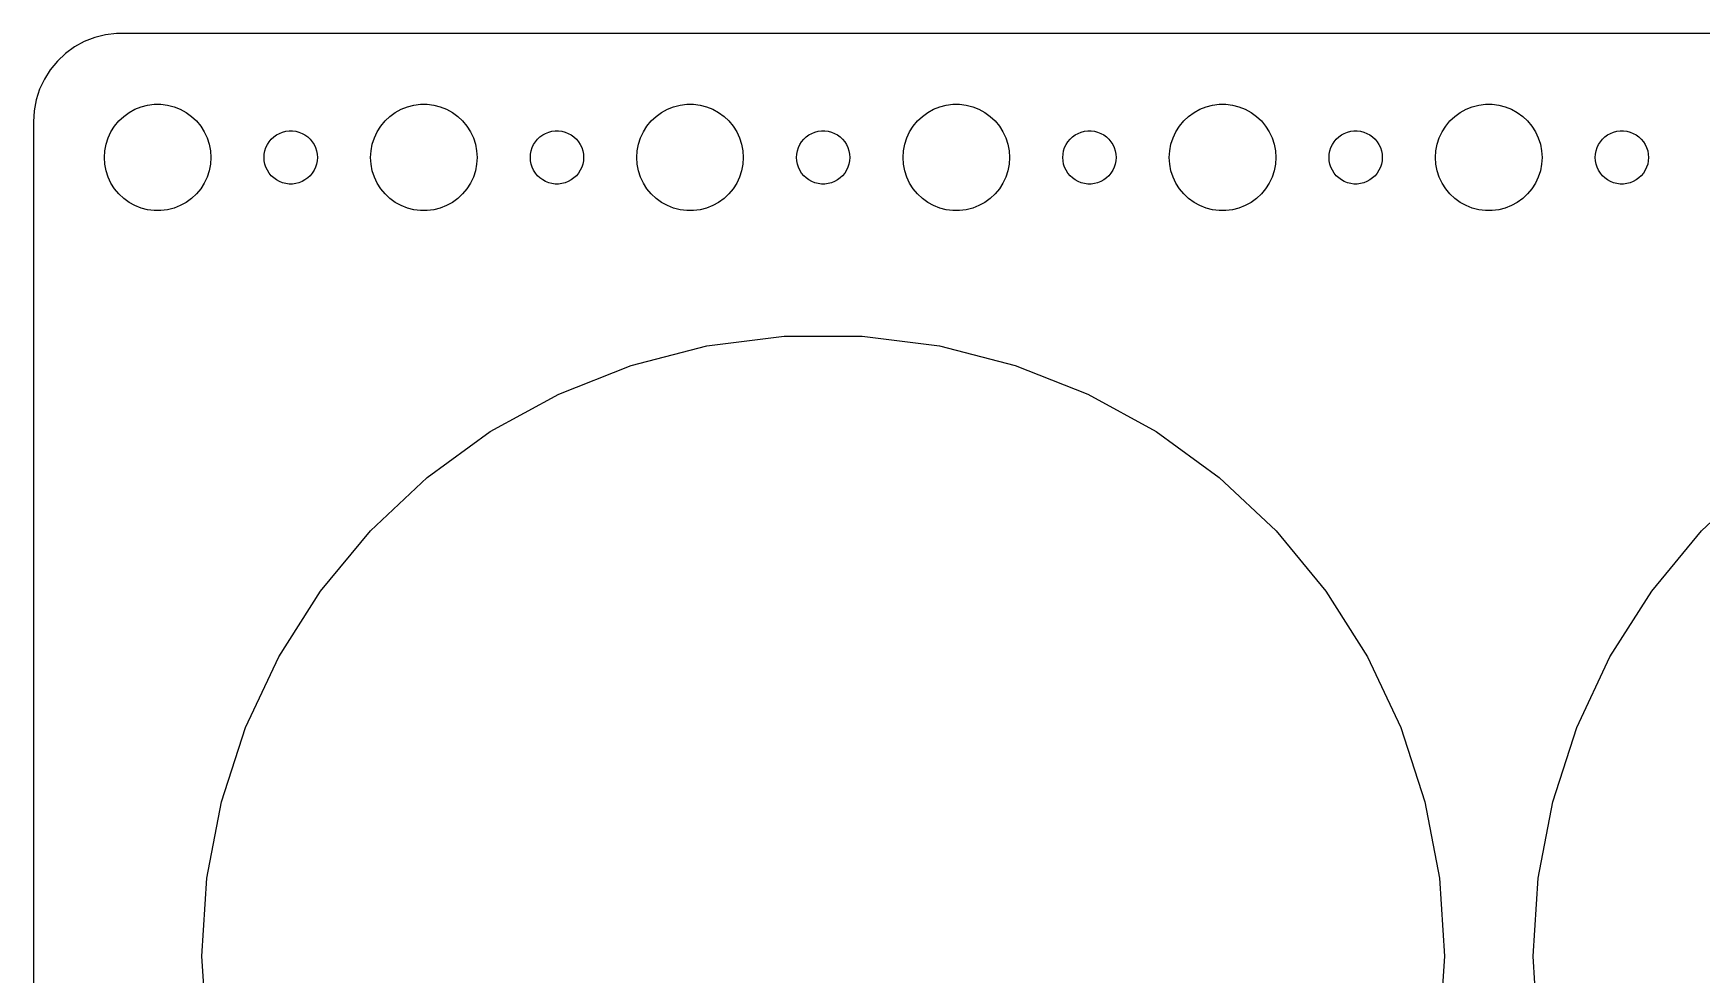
# Model space of a CAD drawing. Header units: metres. Extents: x -194 to 194, y 62 to 280.
# Drawn here: x -194.5 to -100.5, y 113 to 166 of the extents above; entities that cross this region are included whole.
import ezdxf

# ---------------------------------------------------------------- set-up
doc = ezdxf.new("R2010")
doc.units = ezdxf.units.M

msp = doc.modelspace()

# ---------------------------------------------------------------- linework, layer by layer
for p, q in [((-191.629, 165.524), (-192.179, 165.222)), ((-191.045, 165.755), (-191.629, 165.524)), ((-190.437, 165.911), (-191.045, 165.755)), ((-189.814, 165.99), (-190.437, 165.911)), ((189.814, 165.99), (-189.814, 165.99)), ((-192.687, 164.853), (-193.145, 164.423)), ((-192.179, 165.222), (-192.687, 164.853)), ((-193.545, 163.939), (-193.882, 163.409)), ((-193.145, 164.423), (-193.545, 163.939)), ((-194.149, 162.841), (-194.343, 162.243)), ((-193.882, 163.409), (-194.149, 162.841)), ((-194.343, 162.243), (-194.461, 161.627)), ((-189.107, 161.533), (-188.777, 161.714)), ((-188.777, 161.714), (-188.427, 161.853)), ((-188.427, 161.853), (-188.062, 161.947)), ((-188.062, 161.947), (-187.688, 161.994)), ((-187.688, 161.994), (-187.312, 161.994)), ((-187.312, 161.994), (-186.938, 161.947)), ((-186.938, 161.947), (-186.573, 161.853)), ((-186.573, 161.853), (-186.223, 161.714)), ((-186.223, 161.714), (-185.893, 161.533)), ((-174.107, 161.533), (-173.777, 161.714)), ((-173.777, 161.714), (-173.427, 161.853)), ((-173.427, 161.853), (-173.062, 161.947)), ((-173.062, 161.947), (-172.688, 161.994)), ((-172.688, 161.994), (-172.312, 161.994)), ((-172.312, 161.994), (-171.938, 161.947)), ((-171.938, 161.947), (-171.573, 161.853)), ((-171.573, 161.853), (-171.223, 161.714)), ((-171.223, 161.714), (-170.893, 161.533)), ((-159.107, 161.533), (-158.777, 161.714)), ((-158.777, 161.714), (-158.427, 161.853)), ((-158.427, 161.853), (-158.062, 161.947)), ((-158.062, 161.947), (-157.688, 161.994)), ((-157.688, 161.994), (-157.312, 161.994)), ((-157.312, 161.994), (-156.938, 161.947)), ((-156.938, 161.947), (-156.573, 161.853)), ((-156.573, 161.853), (-156.223, 161.714)), ((-156.223, 161.714), (-155.893, 161.533)), ((-144.107, 161.533), (-143.777, 161.714)), ((-143.777, 161.714), (-143.427, 161.853)), ((-143.427, 161.853), (-143.062, 161.947)), ((-143.062, 161.947), (-142.688, 161.994)), ((-142.688, 161.994), (-142.312, 161.994)), ((-142.312, 161.994), (-141.938, 161.947)), ((-141.938, 161.947), (-141.573, 161.853)), ((-141.573, 161.853), (-141.223, 161.714)), ((-141.223, 161.714), (-140.893, 161.533)), ((-129.107, 161.533), (-128.777, 161.714)), ((-128.777, 161.714), (-128.427, 161.853)), ((-128.427, 161.853), (-128.062, 161.947)), ((-128.062, 161.947), (-127.688, 161.994)), ((-127.688, 161.994), (-127.312, 161.994)), ((-127.312, 161.994), (-126.938, 161.947)), ((-126.938, 161.947), (-126.573, 161.853)), ((-126.573, 161.853), (-126.223, 161.714)), ((-126.223, 161.714), (-125.893, 161.533)), ((-114.107, 161.533), (-113.777, 161.714)), ((-113.777, 161.714), (-113.427, 161.853)), ((-113.427, 161.853), (-113.062, 161.947)), ((-113.062, 161.947), (-112.688, 161.994)), ((-112.688, 161.994), (-112.312, 161.994)), ((-112.312, 161.994), (-111.938, 161.947)), ((-111.938, 161.947), (-111.573, 161.853)), ((-111.573, 161.853), (-111.223, 161.714)), ((-111.223, 161.714), (-110.893, 161.533)), ((-194.461, 161.627), (-194.5, 161)), ((-194.5, 161), (-194.5, 67)), ((-190.129, 160.445), (-189.927, 160.763)), ((-189.927, 160.763), (-189.687, 161.054)), ((-189.687, 161.054), (-189.412, 161.312)), ((-189.412, 161.312), (-189.107, 161.533)), ((-185.893, 161.533), (-185.588, 161.312)), ((-185.588, 161.312), (-185.313, 161.054)), ((-185.313, 161.054), (-185.073, 160.763)), ((-185.073, 160.763), (-184.871, 160.445)), ((-175.129, 160.445), (-174.927, 160.763)), ((-174.927, 160.763), (-174.687, 161.054)), ((-174.687, 161.054), (-174.412, 161.312)), ((-174.412, 161.312), (-174.107, 161.533)), ((-170.893, 161.533), (-170.588, 161.312)), ((-170.588, 161.312), (-170.313, 161.054)), ((-170.313, 161.054), (-170.073, 160.763)), ((-170.073, 160.763), (-169.871, 160.445)), ((-160.129, 160.445), (-159.927, 160.763)), ((-159.927, 160.763), (-159.687, 161.054)), ((-159.687, 161.054), (-159.412, 161.312)), ((-159.412, 161.312), (-159.107, 161.533)), ((-155.893, 161.533), (-155.588, 161.312)), ((-155.588, 161.312), (-155.313, 161.054)), ((-155.313, 161.054), (-155.073, 160.763)), ((-155.073, 160.763), (-154.871, 160.445)), ((-145.129, 160.445), (-144.927, 160.763)), ((-144.927, 160.763), (-144.687, 161.054)), ((-144.687, 161.054), (-144.412, 161.312)), ((-144.412, 161.312), (-144.107, 161.533)), ((-140.893, 161.533), (-140.588, 161.312)), ((-140.588, 161.312), (-140.313, 161.054)), ((-140.313, 161.054), (-140.073, 160.763)), ((-140.073, 160.763), (-139.871, 160.445)), ((-130.129, 160.445), (-129.927, 160.763)), ((-129.927, 160.763), (-129.687, 161.054)), ((-129.687, 161.054), (-129.412, 161.312)), ((-129.412, 161.312), (-129.107, 161.533)), ((-125.893, 161.533), (-125.588, 161.312)), ((-125.588, 161.312), (-125.313, 161.054)), ((-125.313, 161.054), (-125.073, 160.763)), ((-125.073, 160.763), (-124.871, 160.445)), ((-115.129, 160.445), (-114.927, 160.763)), ((-114.927, 160.763), (-114.687, 161.054)), ((-114.687, 161.054), (-114.412, 161.312)), ((-114.412, 161.312), (-114.107, 161.533)), ((-110.893, 161.533), (-110.588, 161.312)), ((-110.588, 161.312), (-110.313, 161.054)), ((-110.313, 161.054), (-110.073, 160.763)), ((-110.073, 160.763), (-109.871, 160.445)), ((-190.406, 159.746), (-190.289, 160.104)), ((-190.289, 160.104), (-190.129, 160.445)), ((-184.871, 160.445), (-184.711, 160.104)), ((-184.711, 160.104), (-184.594, 159.746)), ((-181.314, 159.723), (-181.214, 159.882)), ((-181.214, 159.882), (-181.093, 160.027)), ((-181.093, 160.027), (-180.956, 160.156)), ((-180.956, 160.156), (-180.804, 160.266)), ((-180.804, 160.266), (-180.639, 160.357)), ((-180.639, 160.357), (-180.464, 160.427)), ((-180.464, 160.427), (-180.281, 160.473)), ((-180.281, 160.473), (-180.094, 160.497)), ((-180.094, 160.497), (-179.906, 160.497)), ((-179.906, 160.497), (-179.719, 160.473)), ((-179.719, 160.473), (-179.536, 160.427)), ((-179.536, 160.427), (-179.361, 160.357)), ((-179.361, 160.357), (-179.196, 160.266)), ((-179.196, 160.266), (-179.044, 160.156)), ((-179.044, 160.156), (-178.907, 160.027)), ((-178.907, 160.027), (-178.786, 159.882)), ((-178.786, 159.882), (-178.686, 159.723)), ((-175.406, 159.746), (-175.289, 160.104)), ((-175.289, 160.104), (-175.129, 160.445)), ((-169.871, 160.445), (-169.711, 160.104)), ((-169.711, 160.104), (-169.594, 159.746)), ((-166.314, 159.723), (-166.214, 159.882)), ((-166.214, 159.882), (-166.093, 160.027)), ((-166.093, 160.027), (-165.956, 160.156)), ((-165.956, 160.156), (-165.804, 160.266)), ((-165.804, 160.266), (-165.639, 160.357)), ((-165.639, 160.357), (-165.464, 160.427)), ((-165.464, 160.427), (-165.281, 160.473)), ((-165.281, 160.473), (-165.094, 160.497)), ((-165.094, 160.497), (-164.906, 160.497)), ((-164.906, 160.497), (-164.719, 160.473)), ((-164.719, 160.473), (-164.536, 160.427)), ((-164.536, 160.427), (-164.361, 160.357)), ((-164.361, 160.357), (-164.196, 160.266)), ((-164.196, 160.266), (-164.044, 160.156)), ((-164.044, 160.156), (-163.907, 160.027)), ((-163.907, 160.027), (-163.786, 159.882)), ((-163.786, 159.882), (-163.686, 159.723)), ((-160.406, 159.746), (-160.289, 160.104)), ((-160.289, 160.104), (-160.129, 160.445)), ((-154.871, 160.445), (-154.711, 160.104)), ((-154.711, 160.104), (-154.594, 159.746)), ((-151.314, 159.723), (-151.214, 159.882)), ((-151.214, 159.882), (-151.093, 160.027)), ((-151.093, 160.027), (-150.956, 160.156)), ((-150.956, 160.156), (-150.804, 160.266)), ((-150.804, 160.266), (-150.639, 160.357)), ((-150.639, 160.357), (-150.464, 160.427)), ((-150.464, 160.427), (-150.281, 160.473)), ((-150.281, 160.473), (-150.094, 160.497)), ((-150.094, 160.497), (-149.906, 160.497)), ((-149.906, 160.497), (-149.719, 160.473)), ((-149.719, 160.473), (-149.536, 160.427)), ((-149.536, 160.427), (-149.361, 160.357)), ((-149.361, 160.357), (-149.196, 160.266)), ((-149.196, 160.266), (-149.044, 160.156)), ((-149.044, 160.156), (-148.907, 160.027)), ((-148.907, 160.027), (-148.786, 159.882)), ((-148.786, 159.882), (-148.686, 159.723)), ((-145.406, 159.746), (-145.289, 160.104)), ((-145.289, 160.104), (-145.129, 160.445)), ((-139.871, 160.445), (-139.711, 160.104)), ((-139.711, 160.104), (-139.594, 159.746)), ((-136.314, 159.723), (-136.214, 159.882)), ((-136.214, 159.882), (-136.093, 160.027)), ((-136.093, 160.027), (-135.956, 160.156)), ((-135.956, 160.156), (-135.804, 160.266)), ((-135.804, 160.266), (-135.639, 160.357)), ((-135.639, 160.357), (-135.464, 160.427)), ((-135.464, 160.427), (-135.281, 160.473)), ((-135.281, 160.473), (-135.094, 160.497)), ((-135.094, 160.497), (-134.906, 160.497)), ((-134.906, 160.497), (-134.719, 160.473)), ((-134.719, 160.473), (-134.536, 160.427)), ((-134.536, 160.427), (-134.361, 160.357)), ((-134.361, 160.357), (-134.196, 160.266)), ((-134.196, 160.266), (-134.044, 160.156)), ((-134.044, 160.156), (-133.907, 160.027)), ((-133.907, 160.027), (-133.786, 159.882)), ((-133.786, 159.882), (-133.686, 159.723)), ((-130.406, 159.746), (-130.289, 160.104)), ((-130.289, 160.104), (-130.129, 160.445)), ((-124.871, 160.445), (-124.711, 160.104)), ((-124.711, 160.104), (-124.594, 159.746)), ((-121.314, 159.723), (-121.214, 159.882)), ((-121.214, 159.882), (-121.093, 160.027)), ((-121.093, 160.027), (-120.956, 160.156)), ((-120.956, 160.156), (-120.804, 160.266)), ((-120.804, 160.266), (-120.639, 160.357)), ((-120.639, 160.357), (-120.464, 160.427)), ((-120.464, 160.427), (-120.281, 160.473)), ((-120.281, 160.473), (-120.094, 160.497)), ((-120.094, 160.497), (-119.906, 160.497)), ((-119.906, 160.497), (-119.719, 160.473)), ((-119.719, 160.473), (-119.536, 160.427)), ((-119.536, 160.427), (-119.361, 160.357)), ((-119.361, 160.357), (-119.196, 160.266)), ((-119.196, 160.266), (-119.044, 160.156)), ((-119.044, 160.156), (-118.907, 160.027)), ((-118.907, 160.027), (-118.786, 159.882)), ((-118.786, 159.882), (-118.686, 159.723)), ((-115.406, 159.746), (-115.289, 160.104)), ((-115.289, 160.104), (-115.129, 160.445)), ((-109.871, 160.445), (-109.711, 160.104)), ((-109.711, 160.104), (-109.594, 159.746)), ((-106.314, 159.723), (-106.214, 159.882)), ((-106.214, 159.882), (-106.093, 160.027)), ((-106.093, 160.027), (-105.956, 160.156)), ((-105.956, 160.156), (-105.804, 160.266)), ((-105.804, 160.266), (-105.639, 160.357)), ((-105.639, 160.357), (-105.464, 160.427)), ((-105.464, 160.427), (-105.281, 160.473)), ((-105.281, 160.473), (-105.094, 160.497)), ((-105.094, 160.497), (-104.906, 160.497)), ((-104.906, 160.497), (-104.719, 160.473)), ((-104.719, 160.473), (-104.536, 160.427)), ((-104.536, 160.427), (-104.361, 160.357)), ((-104.361, 160.357), (-104.196, 160.266)), ((-104.196, 160.266), (-104.044, 160.156)), ((-104.044, 160.156), (-103.907, 160.027)), ((-103.907, 160.027), (-103.786, 159.882)), ((-103.786, 159.882), (-103.686, 159.723)), ((-190.5, 159), (-190.476, 159.376)), ((-190.476, 158.624), (-190.5, 159)), ((-190.476, 159.376), (-190.406, 159.746)), ((-184.594, 159.746), (-184.524, 159.376)), ((-184.524, 159.376), (-184.5, 159)), ((-184.5, 159), (-184.524, 158.624)), ((-181.5, 159), (-181.488, 159.188)), ((-181.488, 158.812), (-181.5, 159)), ((-181.488, 159.188), (-181.453, 159.373)), ((-181.453, 159.373), (-181.395, 159.552)), ((-181.395, 159.552), (-181.314, 159.723)), ((-178.686, 159.723), (-178.605, 159.552)), ((-178.605, 159.552), (-178.547, 159.373)), ((-178.547, 159.373), (-178.512, 159.188)), ((-178.512, 159.188), (-178.5, 159)), ((-178.5, 159), (-178.512, 158.812)), ((-175.5, 159), (-175.476, 159.376)), ((-175.476, 158.624), (-175.5, 159)), ((-175.476, 159.376), (-175.406, 159.746)), ((-169.594, 159.746), (-169.524, 159.376)), ((-169.524, 159.376), (-169.5, 159)), ((-169.5, 159), (-169.524, 158.624)), ((-166.5, 159), (-166.488, 159.188)), ((-166.488, 158.812), (-166.5, 159)), ((-166.488, 159.188), (-166.453, 159.373)), ((-166.453, 159.373), (-166.395, 159.552)), ((-166.395, 159.552), (-166.314, 159.723)), ((-163.686, 159.723), (-163.605, 159.552)), ((-163.605, 159.552), (-163.547, 159.373)), ((-163.547, 159.373), (-163.512, 159.188)), ((-163.512, 159.188), (-163.5, 159)), ((-163.5, 159), (-163.512, 158.812)), ((-160.5, 159), (-160.476, 159.376)), ((-160.476, 158.624), (-160.5, 159)), ((-160.476, 159.376), (-160.406, 159.746)), ((-154.594, 159.746), (-154.524, 159.376)), ((-154.524, 159.376), (-154.5, 159)), ((-154.5, 159), (-154.524, 158.624)), ((-151.5, 159), (-151.488, 159.188)), ((-151.488, 158.812), (-151.5, 159)), ((-151.488, 159.188), (-151.453, 159.373)), ((-151.453, 159.373), (-151.395, 159.552)), ((-151.395, 159.552), (-151.314, 159.723)), ((-148.686, 159.723), (-148.605, 159.552)), ((-148.605, 159.552), (-148.547, 159.373)), ((-148.547, 159.373), (-148.512, 159.188)), ((-148.512, 159.188), (-148.5, 159)), ((-148.5, 159), (-148.512, 158.812)), ((-145.5, 159), (-145.476, 159.376)), ((-145.476, 158.624), (-145.5, 159)), ((-145.476, 159.376), (-145.406, 159.746)), ((-139.594, 159.746), (-139.524, 159.376)), ((-139.524, 159.376), (-139.5, 159)), ((-139.5, 159), (-139.524, 158.624)), ((-136.5, 159), (-136.488, 159.188)), ((-136.488, 158.812), (-136.5, 159)), ((-136.488, 159.188), (-136.453, 159.373)), ((-136.453, 159.373), (-136.395, 159.552)), ((-136.395, 159.552), (-136.314, 159.723)), ((-133.686, 159.723), (-133.605, 159.552)), ((-133.605, 159.552), (-133.547, 159.373)), ((-133.547, 159.373), (-133.512, 159.188)), ((-133.512, 159.188), (-133.5, 159)), ((-133.5, 159), (-133.512, 158.812)), ((-130.5, 159), (-130.476, 159.376)), ((-130.476, 158.624), (-130.5, 159)), ((-130.476, 159.376), (-130.406, 159.746)), ((-124.594, 159.746), (-124.524, 159.376)), ((-124.524, 159.376), (-124.5, 159)), ((-124.5, 159), (-124.524, 158.624)), ((-121.5, 159), (-121.488, 159.188)), ((-121.488, 158.812), (-121.5, 159)), ((-121.488, 159.188), (-121.453, 159.373)), ((-121.453, 159.373), (-121.395, 159.552)), ((-121.395, 159.552), (-121.314, 159.723)), ((-118.686, 159.723), (-118.605, 159.552)), ((-118.605, 159.552), (-118.547, 159.373)), ((-118.547, 159.373), (-118.512, 159.188)), ((-118.512, 159.188), (-118.5, 159)), ((-118.5, 159), (-118.512, 158.812)), ((-115.5, 159), (-115.476, 159.376)), ((-115.476, 158.624), (-115.5, 159)), ((-115.476, 159.376), (-115.406, 159.746)), ((-109.594, 159.746), (-109.524, 159.376)), ((-109.524, 159.376), (-109.5, 159)), ((-109.5, 159), (-109.524, 158.624)), ((-106.5, 159), (-106.488, 159.188)), ((-106.488, 158.812), (-106.5, 159)), ((-106.488, 159.188), (-106.453, 159.373)), ((-106.453, 159.373), (-106.395, 159.552)), ((-106.395, 159.552), (-106.314, 159.723)), ((-103.686, 159.723), (-103.605, 159.552)), ((-103.605, 159.552), (-103.547, 159.373)), ((-103.547, 159.373), (-103.512, 159.188)), ((-103.512, 159.188), (-103.5, 159)), ((-103.5, 159), (-103.512, 158.812)), ((-190.406, 158.254), (-190.476, 158.624)), ((-190.289, 157.896), (-190.406, 158.254)), ((-184.594, 158.254), (-184.711, 157.896)), ((-184.524, 158.624), (-184.594, 158.254)), ((-181.453, 158.627), (-181.488, 158.812)), ((-181.395, 158.448), (-181.453, 158.627)), ((-181.314, 158.277), (-181.395, 158.448)), ((-181.214, 158.118), (-181.314, 158.277)), ((-181.093, 157.973), (-181.214, 158.118)), ((-180.956, 157.844), (-181.093, 157.973)), ((-178.907, 157.973), (-179.044, 157.844)), ((-178.786, 158.118), (-178.907, 157.973)), ((-178.686, 158.277), (-178.786, 158.118)), ((-178.605, 158.448), (-178.686, 158.277)), ((-178.547, 158.627), (-178.605, 158.448)), ((-178.512, 158.812), (-178.547, 158.627)), ((-175.406, 158.254), (-175.476, 158.624)), ((-175.289, 157.896), (-175.406, 158.254)), ((-169.594, 158.254), (-169.711, 157.896)), ((-169.524, 158.624), (-169.594, 158.254)), ((-166.453, 158.627), (-166.488, 158.812)), ((-166.395, 158.448), (-166.453, 158.627)), ((-166.314, 158.277), (-166.395, 158.448)), ((-166.214, 158.118), (-166.314, 158.277)), ((-166.093, 157.973), (-166.214, 158.118)), ((-165.956, 157.844), (-166.093, 157.973)), ((-163.907, 157.973), (-164.044, 157.844)), ((-163.786, 158.118), (-163.907, 157.973)), ((-163.686, 158.277), (-163.786, 158.118)), ((-163.605, 158.448), (-163.686, 158.277)), ((-163.547, 158.627), (-163.605, 158.448)), ((-163.512, 158.812), (-163.547, 158.627)), ((-160.406, 158.254), (-160.476, 158.624)), ((-160.289, 157.896), (-160.406, 158.254)), ((-154.594, 158.254), (-154.711, 157.896)), ((-154.524, 158.624), (-154.594, 158.254)), ((-151.453, 158.627), (-151.488, 158.812)), ((-151.395, 158.448), (-151.453, 158.627)), ((-151.314, 158.277), (-151.395, 158.448)), ((-151.214, 158.118), (-151.314, 158.277)), ((-151.093, 157.973), (-151.214, 158.118)), ((-150.956, 157.844), (-151.093, 157.973)), ((-148.907, 157.973), (-149.044, 157.844)), ((-148.786, 158.118), (-148.907, 157.973)), ((-148.686, 158.277), (-148.786, 158.118)), ((-148.605, 158.448), (-148.686, 158.277)), ((-148.547, 158.627), (-148.605, 158.448)), ((-148.512, 158.812), (-148.547, 158.627)), ((-145.406, 158.254), (-145.476, 158.624)), ((-145.289, 157.896), (-145.406, 158.254)), ((-139.594, 158.254), (-139.711, 157.896)), ((-139.524, 158.624), (-139.594, 158.254)), ((-136.453, 158.627), (-136.488, 158.812)), ((-136.395, 158.448), (-136.453, 158.627)), ((-136.314, 158.277), (-136.395, 158.448)), ((-136.214, 158.118), (-136.314, 158.277)), ((-136.093, 157.973), (-136.214, 158.118)), ((-135.956, 157.844), (-136.093, 157.973)), ((-133.907, 157.973), (-134.044, 157.844)), ((-133.786, 158.118), (-133.907, 157.973)), ((-133.686, 158.277), (-133.786, 158.118)), ((-133.605, 158.448), (-133.686, 158.277)), ((-133.547, 158.627), (-133.605, 158.448)), ((-133.512, 158.812), (-133.547, 158.627)), ((-130.406, 158.254), (-130.476, 158.624)), ((-130.289, 157.896), (-130.406, 158.254)), ((-124.594, 158.254), (-124.711, 157.896)), ((-124.524, 158.624), (-124.594, 158.254)), ((-121.453, 158.627), (-121.488, 158.812)), ((-121.395, 158.448), (-121.453, 158.627)), ((-121.314, 158.277), (-121.395, 158.448)), ((-121.214, 158.118), (-121.314, 158.277)), ((-121.093, 157.973), (-121.214, 158.118)), ((-120.956, 157.844), (-121.093, 157.973)), ((-118.907, 157.973), (-119.044, 157.844)), ((-118.786, 158.118), (-118.907, 157.973)), ((-118.686, 158.277), (-118.786, 158.118)), ((-118.605, 158.448), (-118.686, 158.277)), ((-118.547, 158.627), (-118.605, 158.448)), ((-118.512, 158.812), (-118.547, 158.627)), ((-115.406, 158.254), (-115.476, 158.624)), ((-115.289, 157.896), (-115.406, 158.254)), ((-109.594, 158.254), (-109.711, 157.896)), ((-109.524, 158.624), (-109.594, 158.254)), ((-106.453, 158.627), (-106.488, 158.812)), ((-106.395, 158.448), (-106.453, 158.627)), ((-106.314, 158.277), (-106.395, 158.448)), ((-106.214, 158.118), (-106.314, 158.277)), ((-106.093, 157.973), (-106.214, 158.118)), ((-105.956, 157.844), (-106.093, 157.973)), ((-103.907, 157.973), (-104.044, 157.844)), ((-103.786, 158.118), (-103.907, 157.973)), ((-103.686, 158.277), (-103.786, 158.118)), ((-103.605, 158.448), (-103.686, 158.277)), ((-103.547, 158.627), (-103.605, 158.448)), ((-103.512, 158.812), (-103.547, 158.627)), ((-190.129, 157.555), (-190.289, 157.896)), ((-189.927, 157.237), (-190.129, 157.555)), ((-189.687, 156.946), (-189.927, 157.237)), ((-185.073, 157.237), (-185.313, 156.946)), ((-184.871, 157.555), (-185.073, 157.237)), ((-184.711, 157.896), (-184.871, 157.555)), ((-180.804, 157.734), (-180.956, 157.844)), ((-180.639, 157.643), (-180.804, 157.734)), ((-180.464, 157.573), (-180.639, 157.643)), ((-180.281, 157.527), (-180.464, 157.573)), ((-180.094, 157.503), (-180.281, 157.527)), ((-179.906, 157.503), (-180.094, 157.503)), ((-179.719, 157.527), (-179.906, 157.503)), ((-179.536, 157.573), (-179.719, 157.527)), ((-179.361, 157.643), (-179.536, 157.573)), ((-179.196, 157.734), (-179.361, 157.643)), ((-179.044, 157.844), (-179.196, 157.734)), ((-175.129, 157.555), (-175.289, 157.896)), ((-174.927, 157.237), (-175.129, 157.555)), ((-174.687, 156.946), (-174.927, 157.237)), ((-170.073, 157.237), (-170.313, 156.946)), ((-169.871, 157.555), (-170.073, 157.237)), ((-169.711, 157.896), (-169.871, 157.555)), ((-165.804, 157.734), (-165.956, 157.844)), ((-165.639, 157.643), (-165.804, 157.734)), ((-165.464, 157.573), (-165.639, 157.643)), ((-165.281, 157.527), (-165.464, 157.573)), ((-165.094, 157.503), (-165.281, 157.527)), ((-164.906, 157.503), (-165.094, 157.503)), ((-164.719, 157.527), (-164.906, 157.503)), ((-164.536, 157.573), (-164.719, 157.527)), ((-164.361, 157.643), (-164.536, 157.573)), ((-164.196, 157.734), (-164.361, 157.643)), ((-164.044, 157.844), (-164.196, 157.734)), ((-160.129, 157.555), (-160.289, 157.896)), ((-159.927, 157.237), (-160.129, 157.555)), ((-159.687, 156.946), (-159.927, 157.237)), ((-155.073, 157.237), (-155.313, 156.946)), ((-154.871, 157.555), (-155.073, 157.237)), ((-154.711, 157.896), (-154.871, 157.555)), ((-150.804, 157.734), (-150.956, 157.844)), ((-150.639, 157.643), (-150.804, 157.734)), ((-150.464, 157.573), (-150.639, 157.643)), ((-150.281, 157.527), (-150.464, 157.573)), ((-150.094, 157.503), (-150.281, 157.527)), ((-149.906, 157.503), (-150.094, 157.503)), ((-149.719, 157.527), (-149.906, 157.503)), ((-149.536, 157.573), (-149.719, 157.527)), ((-149.361, 157.643), (-149.536, 157.573)), ((-149.196, 157.734), (-149.361, 157.643)), ((-149.044, 157.844), (-149.196, 157.734)), ((-145.129, 157.555), (-145.289, 157.896)), ((-144.927, 157.237), (-145.129, 157.555)), ((-144.687, 156.946), (-144.927, 157.237)), ((-140.073, 157.237), (-140.313, 156.946)), ((-139.871, 157.555), (-140.073, 157.237)), ((-139.711, 157.896), (-139.871, 157.555)), ((-135.804, 157.734), (-135.956, 157.844)), ((-135.639, 157.643), (-135.804, 157.734)), ((-135.464, 157.573), (-135.639, 157.643)), ((-135.281, 157.527), (-135.464, 157.573)), ((-135.094, 157.503), (-135.281, 157.527)), ((-134.906, 157.503), (-135.094, 157.503)), ((-134.719, 157.527), (-134.906, 157.503)), ((-134.536, 157.573), (-134.719, 157.527)), ((-134.361, 157.643), (-134.536, 157.573)), ((-134.196, 157.734), (-134.361, 157.643)), ((-134.044, 157.844), (-134.196, 157.734)), ((-130.129, 157.555), (-130.289, 157.896)), ((-129.927, 157.237), (-130.129, 157.555)), ((-129.687, 156.946), (-129.927, 157.237)), ((-125.073, 157.237), (-125.313, 156.946)), ((-124.871, 157.555), (-125.073, 157.237)), ((-124.711, 157.896), (-124.871, 157.555)), ((-120.804, 157.734), (-120.956, 157.844)), ((-120.639, 157.643), (-120.804, 157.734)), ((-120.464, 157.573), (-120.639, 157.643)), ((-120.281, 157.527), (-120.464, 157.573)), ((-120.094, 157.503), (-120.281, 157.527)), ((-119.906, 157.503), (-120.094, 157.503)), ((-119.719, 157.527), (-119.906, 157.503)), ((-119.536, 157.573), (-119.719, 157.527)), ((-119.361, 157.643), (-119.536, 157.573)), ((-119.196, 157.734), (-119.361, 157.643)), ((-119.044, 157.844), (-119.196, 157.734)), ((-115.129, 157.555), (-115.289, 157.896)), ((-114.927, 157.237), (-115.129, 157.555)), ((-114.687, 156.946), (-114.927, 157.237)), ((-110.073, 157.237), (-110.313, 156.946)), ((-109.871, 157.555), (-110.073, 157.237)), ((-109.711, 157.896), (-109.871, 157.555)), ((-105.804, 157.734), (-105.956, 157.844)), ((-105.639, 157.643), (-105.804, 157.734)), ((-105.464, 157.573), (-105.639, 157.643)), ((-105.281, 157.527), (-105.464, 157.573)), ((-105.094, 157.503), (-105.281, 157.527)), ((-104.906, 157.503), (-105.094, 157.503)), ((-104.719, 157.527), (-104.906, 157.503)), ((-104.536, 157.573), (-104.719, 157.527)), ((-104.361, 157.643), (-104.536, 157.573)), ((-104.196, 157.734), (-104.361, 157.643)), ((-104.044, 157.844), (-104.196, 157.734)), ((-189.412, 156.688), (-189.687, 156.946)), ((-189.107, 156.467), (-189.412, 156.688)), ((-188.777, 156.286), (-189.107, 156.467)), ((-188.427, 156.147), (-188.777, 156.286)), ((-188.062, 156.053), (-188.427, 156.147)), ((-187.688, 156.006), (-188.062, 156.053)), ((-186.938, 156.053), (-187.312, 156.006)), ((-186.573, 156.147), (-186.938, 156.053)), ((-186.223, 156.286), (-186.573, 156.147)), ((-185.893, 156.467), (-186.223, 156.286)), ((-185.588, 156.688), (-185.893, 156.467)), ((-185.313, 156.946), (-185.588, 156.688)), ((-174.412, 156.688), (-174.687, 156.946)), ((-174.107, 156.467), (-174.412, 156.688)), ((-173.777, 156.286), (-174.107, 156.467)), ((-173.427, 156.147), (-173.777, 156.286)), ((-173.062, 156.053), (-173.427, 156.147)), ((-172.688, 156.006), (-173.062, 156.053)), ((-171.938, 156.053), (-172.312, 156.006)), ((-171.573, 156.147), (-171.938, 156.053)), ((-171.223, 156.286), (-171.573, 156.147)), ((-170.893, 156.467), (-171.223, 156.286)), ((-170.588, 156.688), (-170.893, 156.467)), ((-170.313, 156.946), (-170.588, 156.688)), ((-159.412, 156.688), (-159.687, 156.946)), ((-159.107, 156.467), (-159.412, 156.688)), ((-158.777, 156.286), (-159.107, 156.467)), ((-158.427, 156.147), (-158.777, 156.286)), ((-158.062, 156.053), (-158.427, 156.147)), ((-157.688, 156.006), (-158.062, 156.053)), ((-156.938, 156.053), (-157.312, 156.006)), ((-156.573, 156.147), (-156.938, 156.053)), ((-156.223, 156.286), (-156.573, 156.147)), ((-155.893, 156.467), (-156.223, 156.286)), ((-155.588, 156.688), (-155.893, 156.467)), ((-155.313, 156.946), (-155.588, 156.688)), ((-144.412, 156.688), (-144.687, 156.946)), ((-144.107, 156.467), (-144.412, 156.688)), ((-143.777, 156.286), (-144.107, 156.467)), ((-143.427, 156.147), (-143.777, 156.286)), ((-143.062, 156.053), (-143.427, 156.147)), ((-142.688, 156.006), (-143.062, 156.053)), ((-141.938, 156.053), (-142.312, 156.006)), ((-141.573, 156.147), (-141.938, 156.053)), ((-141.223, 156.286), (-141.573, 156.147)), ((-140.893, 156.467), (-141.223, 156.286)), ((-140.588, 156.688), (-140.893, 156.467)), ((-140.313, 156.946), (-140.588, 156.688)), ((-129.412, 156.688), (-129.687, 156.946)), ((-129.107, 156.467), (-129.412, 156.688)), ((-128.777, 156.286), (-129.107, 156.467)), ((-128.427, 156.147), (-128.777, 156.286)), ((-128.062, 156.053), (-128.427, 156.147)), ((-127.688, 156.006), (-128.062, 156.053)), ((-126.938, 156.053), (-127.312, 156.006)), ((-126.573, 156.147), (-126.938, 156.053)), ((-126.223, 156.286), (-126.573, 156.147)), ((-125.893, 156.467), (-126.223, 156.286)), ((-125.588, 156.688), (-125.893, 156.467)), ((-125.313, 156.946), (-125.588, 156.688)), ((-114.412, 156.688), (-114.687, 156.946)), ((-114.107, 156.467), (-114.412, 156.688)), ((-113.777, 156.286), (-114.107, 156.467)), ((-113.427, 156.147), (-113.777, 156.286)), ((-113.062, 156.053), (-113.427, 156.147)), ((-112.688, 156.006), (-113.062, 156.053)), ((-111.938, 156.053), (-112.312, 156.006)), ((-111.573, 156.147), (-111.938, 156.053)), ((-111.223, 156.286), (-111.573, 156.147)), ((-110.893, 156.467), (-111.223, 156.286)), ((-110.588, 156.688), (-110.893, 156.467)), ((-110.313, 156.946), (-110.588, 156.688)), ((-187.312, 156.006), (-187.688, 156.006)), ((-172.312, 156.006), (-172.688, 156.006)), ((-157.312, 156.006), (-157.688, 156.006)), ((-142.312, 156.006), (-142.688, 156.006)), ((-127.312, 156.006), (-127.688, 156.006)), ((-112.312, 156.006), (-112.688, 156.006)), ((-156.558, 148.38), (-152.198, 148.931)), ((-152.198, 148.931), (-147.802, 148.931)), ((-147.802, 148.931), (-143.442, 148.38)), ((-160.816, 147.287), (-156.558, 148.38)), ((-143.442, 148.38), (-139.184, 147.287)), ((-164.902, 145.669), (-160.816, 147.287)), ((-139.184, 147.287), (-135.098, 145.669)), ((-168.754, 143.551), (-164.902, 145.669)), ((-135.098, 145.669), (-131.246, 143.551)), ((-172.31, 140.968), (-168.754, 143.551)), ((-131.246, 143.551), (-127.69, 140.968)), ((-175.514, 137.959), (-172.31, 140.968)), ((-127.69, 140.968), (-124.486, 137.959)), ((-100.514, 137.959), (-97.3098, 140.968)), ((-178.316, 134.572), (-175.514, 137.959)), ((-124.486, 137.959), (-121.684, 134.572)), ((-103.316, 134.572), (-100.514, 137.959)), ((-180.671, 130.861), (-178.316, 134.572)), ((-121.684, 134.572), (-119.329, 130.861)), ((-105.671, 130.861), (-103.316, 134.572)), ((-182.542, 126.884), (-180.671, 130.861)), ((-119.329, 130.861), (-117.458, 126.884)), ((-107.542, 126.884), (-105.671, 130.861)), ((-183.9, 122.704), (-182.542, 126.884)), ((-117.458, 126.884), (-116.1, 122.704)), ((-108.9, 122.704), (-107.542, 126.884)), ((-184.724, 118.387), (-183.9, 122.704)), ((-116.1, 122.704), (-115.276, 118.387)), ((-109.724, 118.387), (-108.9, 122.704)), ((-185, 114), (-184.724, 118.387)), ((-115.276, 118.387), (-115, 114)), ((-110, 114), (-109.724, 118.387)), ((-184.724, 109.613), (-185, 114)), ((-115, 114), (-115.276, 109.613)), ((-109.724, 109.613), (-110, 114))]:
    msp.add_line(p, q)

doc.saveas('drawing.dxf')
